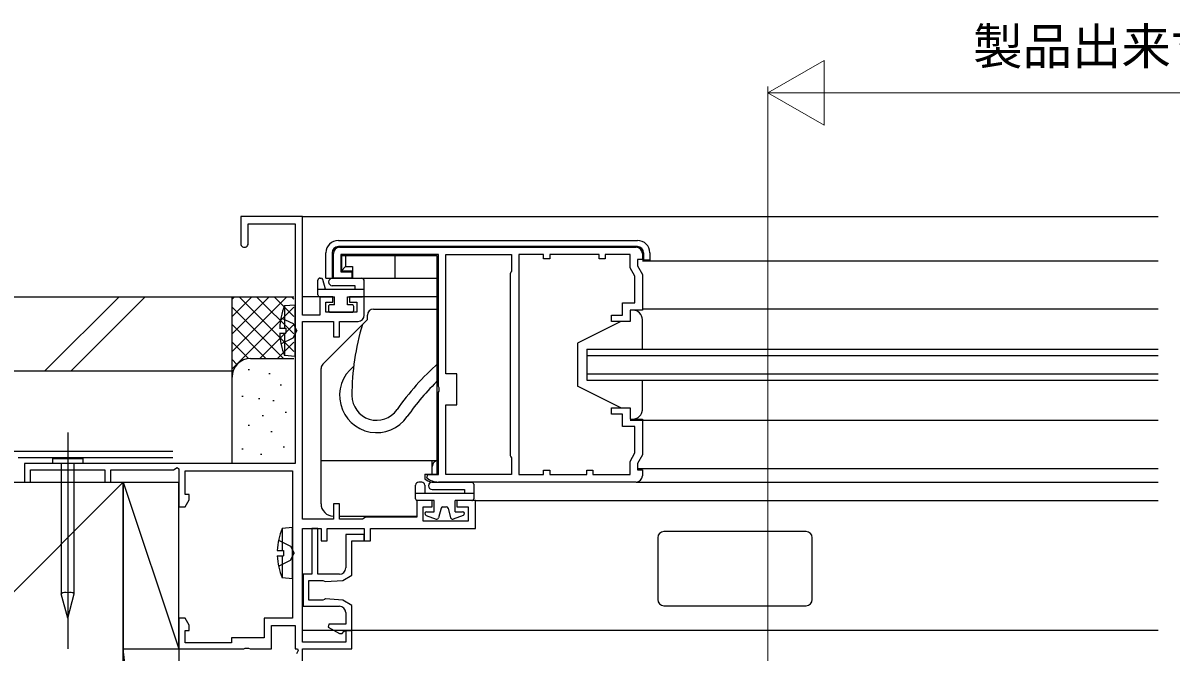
# Model space of a CAD drawing. Units: millimetres, scale not verified. Extents: x -525 to 525, y -783 to 779.
# Drawn here: x -30.5 to 155.3, y -505.4 to -403.6 of the extents above; entities that cross this region are included whole.
import ezdxf
from ezdxf.enums import TextEntityAlignment as Align

# ---------------------------------------------------------------- set-up
doc = ezdxf.new("R2010")
doc.units = ezdxf.units.MM
doc.header["$LTSCALE"] = 4
for name, color, linetype in [('0-2_YKK_11', 7, 'Continuous'), ('0-4_YKK_12', 2, 'Continuous'), ('0-5_YKK_13', 4, 'Continuous'), ('0-9_YSS_K', 3, 'Continuous'), ('0-A_YSS_KE', 3, 'Continuous')]:
    doc.layers.add(name, color=color, linetype=linetype)
doc.layers.add('0-7_YKK_D', color=6, linetype='Continuous', lineweight=18)
doc.styles.add('ＭＳ ゴシック', font='')
doc.styles.get('ＭＳ ゴシック').set_extended_font_data('MS Gothic')

msp = doc.modelspace()

# ---------------------------------------------------------------- linework, layer by layer
at = {"layer": '0-2_YKK_11'}
for p, q in [((20.788, -439.867), (68.788, -439.867)), ((68.788, -477.867), (36.788, -477.867)), ((20.788, -492.772), (17.288, -492.772))]:
    msp.add_line(p, q, dxfattribs=at)
for points in [[(24.788, -450.872), (24.788, -447.872), (22.388, -447.872), (22.388, -448.772), (23.588, -448.772), (23.588, -450.372), (18.588, -450.372), (18.588, -448.772), (19.688, -448.772), (19.688, -447.872), (17.588, -447.872), (17.588, -450.872), (14.788, -450.872), (14.788, -434.872), (4.788, -434.872), (4.788, -439.272)], [(5.988, -439.272), (5.988, -436.072), (13.588, -436.072), (13.588, -474.872)], [(34.899, -477.197), (35.088, -476.667), (36.788, -476.667), (36.788, -463.325), (36.908, -463.142), (36.908, -462.592), (36.788, -462.409), (36.788, -441.067), (20.988, -441.067), (20.988, -443.867), (22.788, -443.867), (22.788, -444.867), (19.788, -444.867), (19.788, -440.867)], [(69.788, -440.867), (69.788, -441.867), (68.988, -441.867), (68.988, -442.867), (69.788, -444.253), (69.788, -450.067), (67.788, -450.067), (67.788, -451.867), (64.788, -451.867), (64.788, -450.867), (66.588, -450.867), (66.588, -448.867), (68.588, -448.867), (68.588, -444.574), (67.788, -443.188), (67.788, -441.067), (63.788, -441.067), (63.788, -441.767), (62.788, -441.767), (62.788, -441.067), (54.788, -441.067), (54.788, -441.767), (53.788, -441.767), (53.788, -441.067), (49.788, -441.067), (49.788, -476.667), (53.788, -476.667), (53.788, -475.967), (54.788, -475.967), (54.788, -476.667), (60.788, -476.667), (60.788, -475.967), (61.788, -475.967), (61.788, -476.667), (67.788, -476.667), (67.788, -474.545), (68.588, -473.16), (68.588, -468.867), (66.588, -468.867), (66.588, -466.867)], [(19.788, -481.372), (19.788, -483.872), (14.788, -483.872), (14.788, -451.872), (19.788, -451.872), (19.788, -454.372), (20.788, -454.372), (20.788, -451.872), (23.788, -451.872)], [(66.588, -466.867), (64.788, -466.867), (64.788, -465.867), (67.788, -465.867), (67.788, -467.667), (69.788, -467.667), (69.788, -473.481), (68.988, -474.867), (68.988, -475.867), (69.788, -475.867), (69.788, -476.867)], [(13.588, -474.872), (-30.212, -474.872), (-30.212, -477.872), (-29.212, -477.872), (-29.212, -475.872), (-17.212, -475.872), (-17.212, -477.872), (-16.212, -477.872), (-16.212, -475.872), (-6.112, -475.872), (-5.512, -475.525), (-5.212, -475.699), (-5.212, -481.872), (-4.212, -481.872), (-3.562, -480.746), (-3.562, -479.872), (-4.212, -479.872), (-4.212, -476.072), (13.188, -476.072), (13.188, -499.872), (8.588, -499.872), (8.588, -503.072), (3.288, -503.072), (3.288, -503.872), (-4.212, -503.872), (-4.212, -501.872), (-3.562, -501.872), (-3.562, -500.998), (-4.212, -499.872), (-5.212, -499.872), (-5.212, -504.872), (5.269, -504.872), (5.529, -504.722), (6.048, -504.722), (6.308, -504.872), (9.788, -504.872), (9.788, -501.072), (13.588, -501.072), (13.588, -504.872), (13.973, -504.872)], [(14.788, -519.872), (14.788, -504.872), (22.788, -504.872), (22.788, -501.872), (21.788, -501.872), (21.788, -503.772), (14.788, -503.772), (14.788, -485.372), (17.788, -485.372), (17.788, -487.372), (18.788, -487.372), (18.788, -485.372), (24.788, -485.372), (24.788, -487.372), (25.788, -487.372), (25.788, -485.372), (42.788, -485.372), (42.788, -480.872), (39.788, -480.872), (39.788, -481.872), (41.588, -481.872), (41.588, -484.172), (34.288, -484.172), (34.288, -481.872), (35.788, -481.872), (35.788, -480.872), (33.288, -480.872), (33.288, -483.572), (25.008, -483.572), (24.748, -483.722), (24.488, -483.872), (20.788, -483.872), (20.788, -481.372), (19.788, -481.372)], [(17.288, -492.772), (17.288, -485.372), (16.288, -485.372), (16.288, -492.772), (14.888, -492.772), (14.888, -497.972), (20.788, -497.972)], [(21.788, -498.972), (21.788, -500.872), (19.066, -500.872), (18.946, -501.322), (20.764, -502.372), (21.188, -502.372), (21.488, -502.072), (21.688, -501.872), (22.788, -501.872), (22.788, -497.838), (21.288, -496.972), (18.503, -496.772), (18.328, -496.852), (18.088, -496.972), (15.788, -496.972), (15.788, -493.772), (18.088, -493.772), (18.328, -493.892), (18.503, -493.971), (21.288, -493.772), (22.788, -492.906), (22.788, -487.372), (24.788, -487.372), (24.788, -486.372), (21.788, -486.372), (21.788, -491.772)], [(13.973, -504.872), (14.104, -505.099), (13.788, -505.645)]]:
    msp.add_lwpolyline(points, dxfattribs=at)
msp.add_lwpolyline([(48.388, -444.167), (48.388, -473.567), (48.508, -473.807), (48.588, -473.967), (48.588, -476.667), (37.988, -476.667), (37.988, -465.367), (39.788, -465.367), (39.788, -460.367), (37.988, -460.367), (37.988, -441.067), (48.588, -441.067), (48.588, -443.767), (48.508, -443.927)], close=True, dxfattribs=at)
for centre, radius, start, end in [((5.388, -439.272), 0.6, 179.99999, 0.00001), ((20.788, -440.867), 1, 90.00001, 179.99999), ((68.788, -440.867), 1, 0.00001, 89.99999), ((23.788, -450.872), 1, 270.00001, 359.99999), ((36.789, -474.866), 3.001, 230.96908, 269.99181), ((68.788, -476.867), 1, 270.00004, 0.00002), ((20.788, -491.772), 1, 270.00001, 359.99999), ((20.788, -498.972), 1, 0.00001, 89.99999)]:
    msp.add_arc(centre, radius, start, end, dxfattribs=at)
at = {"layer": '0-4_YKK_12'}
for p, q in [((14.788, -434.872), (153.28, -434.872)), ((69.788, -442.067), (153.28, -442.067)), ((17.588, -447.872), (14.788, -447.872)), ((36.588, -447.872), (24.488, -447.872)), ((153.28, -449.867), (69.788, -449.867)), ((60.788, -456.367), (153.28, -456.367)), ((60.788, -456.367), (60.788, -461.367)), ((60.788, -457.367), (153.28, -457.367)), ((60.788, -460.367), (153.28, -460.367)), ((60.788, -461.367), (153.28, -461.367)), ((67.788, -467.867), (153.28, -467.867)), ((68.988, -475.667), (153.28, -475.667)), ((68.788, -477.867), (153.28, -477.867)), ((42.788, -480.872), (153.28, -480.872)), ((153.28, -501.872), (14.788, -501.872))]:
    msp.add_line(p, q, dxfattribs=at)
at = {"layer": '0-5_YKK_13'}
for p, q in [((20.588, -438.767), (68.988, -438.767)), ((68.988, -439.767), (20.588, -439.767)), ((18.588, -444.867), (18.588, -440.767)), ((19.588, -440.767), (19.588, -444.867)), ((21.758, -441.267), (21.758, -442.997)), ((29.788, -444.867), (29.788, -441.267)), ((36.588, -476.567), (36.588, -441.267)), ((36.588, -441.767), (36.788, -441.767)), ((70.988, -441.967), (69.788, -441.967)), ((69.988, -440.767), (69.988, -441.967)), ((70.988, -440.767), (70.988, -441.967)), ((21.758, -442.997), (21.088, -443.667)), ((21.088, -443.667), (22.888, -443.667)), ((21.758, -442.997), (22.888, -442.997)), ((22.888, -442.997), (22.888, -444.867)), ((17.288, -447.572), (17.288, -445.172)), ((17.588, -444.872), (17.776, -444.872)), ((18.488, -446.672), (18.066, -445.094)), ((18.588, -444.867), (36.588, -444.867)), ((19.607, -444.89), (24.288, -444.89)), ((24.788, -447.572), (24.788, -445.39)), ((17.288, -446.672), (24.788, -446.672)), ((23.288, -446.09), (19.607, -446.09)), ((23.288, -446.672), (23.288, -446.096)), ((13.588, -449.222), (11.888, -449.371)), ((11.888, -449.371), (11.888, -452.947)), ((13.588, -450.872), (13.588, -449.222)), ((17.588, -447.872), (19.988, -447.872)), ((18.988, -449.472), (18.988, -450.072)), ((19.988, -449.172), (19.288, -449.172)), ((19.988, -449.172), (19.988, -447.872)), ((22.088, -449.172), (22.088, -447.872)), ((22.088, -447.872), (24.488, -447.872)), ((22.788, -449.172), (22.088, -449.172)), ((23.088, -450.072), (23.088, -449.472)), ((13.588, -451.372), (13.588, -455.372)), ((19.288, -450.372), (22.788, -450.372)), ((25.288, -451.572), (25.288, -450.872)), ((26.288, -449.872), (36.788, -449.872)), ((11.088, -452.947), (12.088, -452.947)), ((12.088, -452.947), (12.088, -453.797)), ((18.081, -458.779), (25.288, -451.572)), ((66.288, -451.867), (59.288, -455.367)), ((69.788, -456.367), (69.788, -451.567)), ((11.088, -453.797), (12.088, -453.797)), ((11.302, -455.472), (13.25, -454.522)), ((11.888, -453.797), (11.888, -457.373)), ((13.25, -454.522), (13.862, -453.372)), ((59.288, -455.367), (59.288, -462.367)), ((13.588, -457.522), (11.888, -457.373)), ((17.788, -481.372), (17.788, -459.486)), ((66.288, -465.867), (59.288, -462.367)), ((69.788, -466.367), (69.788, -461.367)), ((66.288, -465.867), (67.788, -465.867)), ((-23.212, -469.872), (-23.212, -504.872)), ((-25.679, -474.049), (-20.744, -474.049)), ((-25.679, -474.049), (-25.679, -474.872)), ((-20.744, -474.872), (-25.679, -474.872)), ((-24.262, -474.872), (-24.262, -495.953)), ((-22.162, -495.953), (-22.162, -474.872)), ((-20.744, -474.049), (-20.744, -474.872)), ((17.788, -474.372), (36.788, -474.372)), ((35.788, -476.667), (35.788, -474.372)), ((34.588, -476.567), (36.588, -476.567)), ((34.588, -476.567), (34.588, -477.365)), ((33.088, -480.572), (33.088, -478.372)), ((34.088, -477.872), (33.588, -477.872)), ((34.588, -478.372), (34.588, -479.672)), ((35.784, -477.867), (42.135, -477.867)), ((35.784, -479.067), (40.984, -479.067)), ((40.988, -479.067), (40.988, -479.672)), ((42.488, -478.22), (42.488, -480.572)), ((33.088, -479.672), (42.488, -479.672)), ((33.088, -480.572), (33.088, -479.872)), ((36.088, -480.872), (33.388, -480.872)), ((36.088, -482.672), (36.088, -480.872)), ((42.188, -480.872), (39.488, -480.872)), ((39.488, -482.672), (39.488, -480.872)), ((42.488, -479.872), (42.488, -480.572)), ((34.888, -482.672), (36.088, -482.672)), ((37.229, -482.094), (36.813, -483.645)), ((37.519, -481.872), (38.058, -481.872)), ((38.348, -482.094), (38.763, -483.645)), ((39.488, -482.672), (40.688, -482.672)), ((20.788, -483.372), (33.288, -483.372)), ((34.786, -483.254), (36.421, -483.849)), ((40.791, -483.254), (39.156, -483.849)), ((13.188, -485.222), (11.488, -485.371)), ((11.488, -485.371), (11.488, -488.947)), ((13.188, -486.872), (13.188, -485.222)), ((96.286, -485.872), (73.286, -485.872)), ((13.188, -487.372), (13.188, -491.372)), ((72.286, -486.872), (72.286, -496.872)), ((97.286, -496.872), (97.286, -486.872)), ((10.688, -488.947), (11.688, -488.947)), ((10.688, -489.797), (11.688, -489.797)), ((11.488, -489.797), (11.488, -493.373)), ((11.688, -488.947), (11.688, -489.797)), ((12.85, -490.522), (13.462, -489.372)), ((10.902, -491.472), (12.85, -490.522)), ((13.188, -493.522), (11.488, -493.373)), ((-23.212, -499.872), (-24.262, -495.953)), ((-23.212, -495.815), (-23.212, -499.872)), ((-23.212, -499.872), (-22.162, -495.953)), ((73.286, -497.872), (96.286, -497.872))]:
    msp.add_line(p, q, dxfattribs=at)
for points in [[(36.588, -441.267), (21.088, -441.267), (21.088, -443.667)], [(11.302, -451.272), (13.25, -452.222), (13.862, -453.372)], [(13.588, -457.522), (13.588, -455.872), (13.588, -450.872)], [(68.288, -450.067), (67.788, -450.067), (67.788, -451.867), (66.288, -451.867)], [(67.788, -465.867), (67.788, -467.667), (68.288, -467.667)], [(10.902, -487.272), (12.85, -488.222), (13.462, -489.372)], [(13.188, -493.522), (13.188, -491.872), (13.188, -486.872)]]:
    msp.add_lwpolyline(points, dxfattribs=at)
for centre, radius, start, end in [((20.588, -440.767), 2, 90, 180), ((20.588, -440.767), 1, 90, 180), ((68.988, -440.767), 2, 0, 90), ((68.988, -440.767), 1, 0, 90), ((17.588, -445.172), 0.3, 90, 180), ((17.776, -445.172), 0.3, 15, 90), ((19.607, -445.49), 0.6, 90, 270), ((24.288, -445.39), 0.5, 0, 90), ((17.588, -447.572), 0.3, 180, 270), ((24.488, -447.572), 0.3, 270, 0), ((21.495, -453.372), 10.406, 157.38713, 177.65885), ((19.288, -449.472), 0.3, 90, 180), ((22.788, -449.472), 0.3, 0, 90), ((19.288, -450.072), 0.3, 180, 270), ((22.788, -450.072), 0.3, 270, 0), ((26.288, -450.872), 1, 90, 180), ((68.288, -451.567), 1.5, 0, 90), ((62.788, -463.872), 40, 163.31564, 180.00001), ((21.495, -453.372), 10.406, 182.34012, 202.61287), ((18.788, -459.486), 1, 135, 180), ((62.996, -488.872), 40, 130.93431, 145.37646), ((26.788, -463.872), 6, 128.34321, 325.37647), ((62.996, -488.872), 38, 133.60456, 145.37646), ((26.788, -463.872), 4, 180.00001, 325.37647), ((68.288, -466.167), 1.5, 270, 0), ((36.788, -475.372), 1, 90, 180.00002), ((36.788, -475.372), 1, 90, 180.00002), ((36.588, -474.867), 3.2, 231.31781, 251.60154), ((33.588, -478.372), 0.5, 90, 180), ((34.088, -478.372), 0.5, 0, 90), ((35.784, -478.467), 0.6, 90, 270), ((42.005, -478.35), 0.5, 15, 75), ((33.388, -480.572), 0.3, 180, 270), ((42.188, -480.572), 0.3, 270, 0), ((19.788, -481.372), 2, 179.99999, 270), ((34.888, -482.972), 0.3, 90, 250), ((37.519, -482.172), 0.3, 90, 165), ((38.058, -482.172), 0.3, 15, 90), ((40.688, -482.972), 0.3, 290, 90), ((36.524, -483.567), 0.3, 250, 345), ((39.053, -483.567), 0.3, 195, 290), ((21.095, -489.372), 10.406, 157.38713, 177.65885), ((73.286, -486.872), 1, 90, 180), ((96.286, -486.872), 1, 0, 90), ((21.095, -489.372), 10.406, 182.34012, 202.61287), ((-23.618, -496.783), 1.05, 67.21414, 127.78586), ((-22.805, -496.783), 1.05, 52.21414, 112.78586), ((73.286, -496.872), 1, 180, 270), ((96.286, -496.872), 1, 270, 0)]:
    msp.add_arc(centre, radius, start, end, dxfattribs=at)
at = {"layer": '0-7_YKK_D'}
for p, q in [((90.107, -414.872), (99.2, -409.622)), ((99.2, -420.122), (99.2, -409.622)), ((90.107, -581.379), (90.107, -413.872)), ((90.107, -414.872), (99.2, -420.122)), ((90.107, -414.872), (108.294, -414.872)), ((232.608, -414.872), (100.607, -414.872))]:
    msp.add_line(p, q, dxfattribs=at)
at = {"layer": '0-9_YSS_K'}
for p, q in [((-26.896, -459.872), (-14.896, -447.872)), ((-10.654, -447.872), (-22.654, -459.872)), ((3.388, -447.872), (13.388, -447.872)), ((3.388, -460.872), (3.388, -447.872)), ((12.246, -447.872), (3.388, -456.73)), ((9.418, -447.872), (3.388, -453.901)), ((6.589, -447.872), (3.388, -451.073)), ((3.761, -447.872), (3.388, -448.244)), ((13.388, -449.558), (3.388, -459.558)), ((11.702, -457.872), (3.388, -449.558)), ((13.388, -456.73), (4.531, -447.872)), ((13.388, -453.901), (7.359, -447.872)), ((13.388, -451.073), (10.187, -447.872)), ((13.388, -448.244), (13.016, -447.872)), ((8.874, -457.872), (3.388, -452.386)), ((13.388, -452.386), (7.903, -457.872)), ((6.063, -457.889), (3.388, -455.215)), ((13.388, -455.215), (10.732, -457.872)), ((4.183, -458.838), (3.388, -458.043)), ((6.388, -457.872), (13.388, -457.872)), ((6.193, -459.7), (5.993, -459.7)), ((9.532, -460.367), (9.332, -460.367)), ((3.388, -474.872), (3.388, -460.872)), ((11.388, -462.198), (11.188, -462.198)), ((5.192, -464.039), (4.992, -464.039)), ((7.862, -464.373), (7.662, -464.373)), ((10.199, -464.707), (9.999, -464.707)), ((8.465, -467.166), (8.265, -467.166)), ((12.172, -466.627), (11.972, -466.627)), ((6.193, -468.712), (5.993, -468.712)), ((9.865, -469.714), (9.665, -469.714)), ((5.192, -472.554), (4.992, -472.554)), ((8.196, -473.386), (7.996, -473.386)), ((11.868, -472.22), (11.668, -472.22)), ((-14.212, -477.872), (-119.212, -582.872)), ((-14.212, -477.872), (-5.212, -477.872)), ((-14.212, -504.872), (-14.212, -477.872)), ((-14.212, -477.872), (-5.212, -504.872)), ((-5.212, -504.872), (-5.212, -477.872)), ((-14.212, -504.872), (-5.212, -504.872)), ((-5.212, -582.872), (-14.212, -504.872))]:
    msp.add_line(p, q, dxfattribs=at)
msp.add_lwpolyline([(-14.212, -582.872), (-14.212, -504.872), (-5.212, -504.872), (-5.212, -582.872)], close=True, dxfattribs=at)
msp.add_arc((6.388, -460.872), 3, 90, 180, dxfattribs=at)
at = {"layer": '0-A_YSS_KE'}
for p, q in [((-171.715, -447.872), (3.388, -447.872)), ((3.388, -459.872), (3.388, -447.872)), ((-171.715, -459.872), (3.388, -459.872)), ((-32.212, -472.872), (-6.212, -472.872)), ((-31.212, -473.872), (-6.212, -473.872))]:
    msp.add_line(p, q, dxfattribs=at)
msp.add_lwpolyline([(-119.212, -582.872), (-119.212, -477.872), (-14.212, -477.872), (-14.212, -582.872)], close=True, dxfattribs=at)

# ---------------------------------------------------------------- texts
at = {"layer": '0-7_YKK_D', "style": 'ＭＳ ゴシック'}
msp.add_text('製品出来寸法DW', height=5.865, dxfattribs=at).set_placement((123.312, -412.054), align=Align.BOTTOM_LEFT)

doc.saveas('drawing.dxf')
